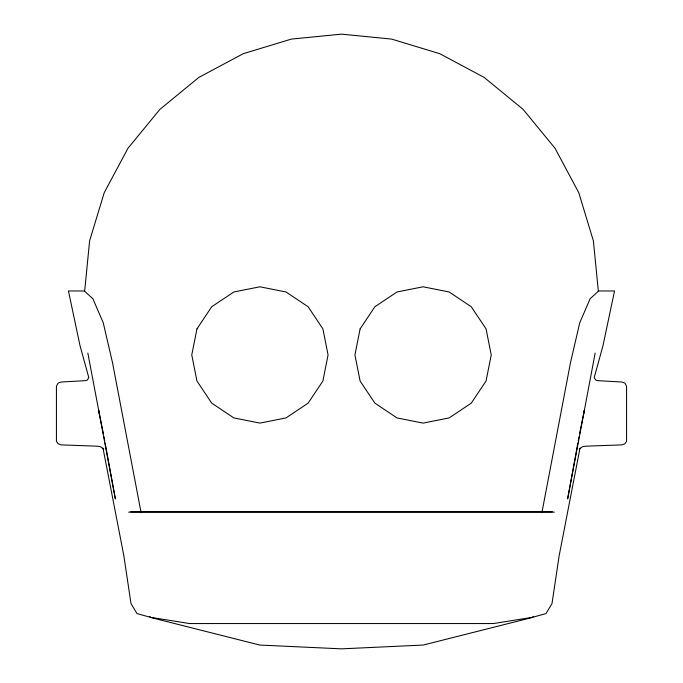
<?xml version="1.0" encoding="UTF-8"?>
<svg xmlns="http://www.w3.org/2000/svg" width="683" height="683" viewBox="0 0 683 683"><rect width="100%" height="100%" fill="white"/><g stroke="black" fill="none" stroke-linecap="round" stroke-linejoin="round"><path stroke-width="1.02" d="M84.675 290.975L89.61 240.868L104.226 192.691L127.96 148.288L159.899 109.374L198.813 77.435L243.216 53.701L291.393 39.085L341.5 34.15L391.607 39.085L439.784 53.701L484.187 77.435L523.101 109.374L555.04 148.288L578.774 192.691L593.39 240.868L598.325 290.975M577.869 443.036L567.633 498.906L595.158 353.068M578.245 440.97L579.005 436.83M580.021 448.065L559.138 555.842L551.992 603.61L545.999 613.582L532.45 617.33L493.425 623.553L189.575 623.553L150.55 617.33L137.001 613.582L131.008 603.61L123.862 555.842L102.979 448.065M583.495 414.666L584.332 410.295L579.619 433.773M541.995 512.139L570.484 362.682L579.773 322.692L590.138 298.727L598.675 290.975L614.546 290.975L602.969 345.735L594.176 377.69L595.875 380.2L598.026 380.687L621.965 382.019L624.919 383.137L626.567 386.228L626.567 441.338L624.919 443.754L621.965 444.872L585.57 446.195L582.573 446.673L579.227 449.158M533.525 616.382L531.818 617.603L423.264 645.051L341.5 648.85L259.736 645.051L151.182 617.603L149.475 616.382M130.632 511.763L552.368 511.763M128.635 512.139L554.365 512.139M103.773 449.158L100.427 446.673L97.43 446.195L61.035 444.872L58.081 443.754L56.433 441.338L56.433 386.228L58.081 383.137L61.035 382.019L84.974 380.687L87.125 380.2L88.824 377.69L80.031 345.735L68.454 290.975L84.325 290.975L92.862 298.727L103.227 322.692L112.516 362.682L141.005 512.139M103.381 433.773L98.668 410.295L115.367 498.906L105.131 443.036M87.842 353.068L99.505 414.666M103.995 436.83L104.755 440.97M196.952 328.865L191.761 354.947L196.943 381.029L211.721 403.141L233.834 417.919L259.916 423.101L285.998 417.919L308.11 403.141L322.888 381.029L328.071 354.947L322.888 328.865L308.11 306.752L285.998 291.983L259.916 286.792L233.834 291.983L211.721 306.752L196.952 328.865M360.112 328.865L354.921 354.947L360.112 381.029L374.882 403.141L396.994 417.919L423.076 423.101L449.158 417.919L471.27 403.141L486.048 381.029L491.239 354.947L486.048 328.865L471.27 306.752L449.166 291.983L423.076 286.792L396.994 291.983L374.882 306.752L360.112 328.865"/></g></svg>
